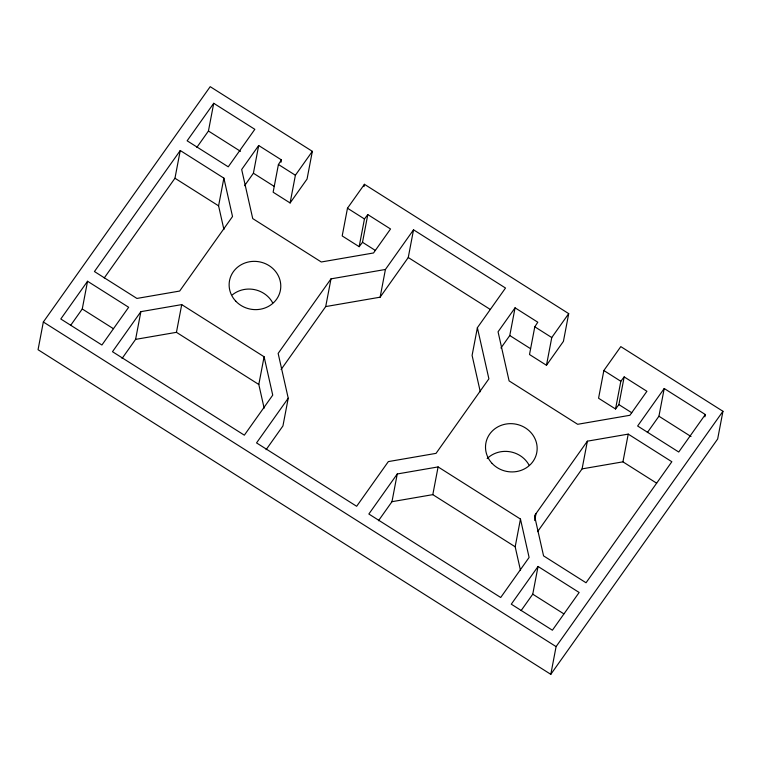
<?xml version="1.0" encoding="UTF-8"?>
<svg xmlns="http://www.w3.org/2000/svg" width="761" height="761" viewBox="0 0 761 761"><rect width="100%" height="100%" fill="white"/><g stroke="black" fill="none" stroke-linecap="round" stroke-linejoin="round"><path stroke-width="1.14" d="M281.427 159.905L278.421 164.49L273.132 192.21L290.103 202.959L307.054 179.054L312.343 151.334L210.198 86.668L43.339 321.998L38.05 349.718L550.802 674.332L717.661 439.002L722.95 411.282L620.805 346.616L603.853 370.521L598.565 398.241L615.544 408.99L618.893 404.614L624.172 376.895L646.917 391.287L629.899 415.287L577.656 424.296L509.099 380.9L498.055 331.806L515.064 307.815L537.799 322.217L534.793 326.802L529.504 354.521L546.474 365.27L563.425 341.356L568.714 313.637L364.433 184.305L347.482 208.219L342.193 235.939L359.163 246.678L362.512 242.302L367.801 214.583L390.536 228.985L373.527 252.975L321.285 261.984L252.728 218.588L241.675 169.503L258.683 145.513L281.427 159.905L280.99 162.217M70.602 325.423L82.264 308.976L87.553 281.256L128.657 307.273L101.907 345.009L60.794 318.983L87.553 281.256M122.074 358.45L135.591 339.377L140.88 311.658L181.727 304.609L264.096 356.757L272.733 395.13L244.338 435.178L112.485 351.706L140.88 311.658M104.247 277.955L174.963 178.236L180.252 150.516L223.877 178.131L232.524 216.514L179.663 291.054L136.913 298.436L94.44 271.544L180.252 150.516M196.852 147.368L208.438 131.016L213.727 103.296L254.83 129.322L228.243 166.821L187.139 140.804L213.727 103.296M264.143 408.181L258.807 384.476L176.438 332.329L181.727 304.609M223.924 229.556L218.588 205.851L223.877 178.131M244.557 185.703L253.403 173.223L258.683 145.513M290.103 202.959L295.392 175.239L312.343 151.334M258.807 384.476L264.096 356.757M480.286 391.772L472.096 355.416L477.385 327.696L505.513 288.029L413.537 229.803L385.418 269.47L330.997 278.859L278.145 353.408L288.229 398.222L282.94 425.941L266.084 449.713M281.094 369.504L325.708 306.578L330.997 278.859M363.986 186.616L364.433 184.305M359.163 246.678L364.452 218.959L367.801 214.583M325.708 306.578L380.129 297.19L385.418 269.47M380.129 297.19L408.257 257.522L413.537 229.803M378.445 520.762L391.972 501.689L397.252 473.97L438.098 466.921L520.467 519.069L529.104 557.442L500.709 597.49L368.857 514.017L397.252 473.97M520.514 570.484L515.178 546.788L432.809 494.64L438.098 466.921M500.928 348.015L509.775 335.534L515.064 307.815M546.474 365.27L551.763 337.551L568.714 313.637M515.178 546.788L520.467 519.069M534.698 520.534L536.02 513.599M521.095 610.626L532.757 594.179L538.046 566.46L579.15 592.477L552.4 630.213L511.287 604.186L538.046 566.46M537.58 531.663L582.089 468.881L587.378 441.171L628.225 434.122L671.849 461.737L586.037 582.764L543.563 555.872L534.517 515.711L587.378 441.171M550.802 674.332L556.091 646.612L722.95 411.282M615.544 408.99L620.824 381.271L624.172 376.895M656.648 483.178L622.936 461.841L628.225 434.122M647.345 432.571L658.931 416.219L664.22 388.51L705.323 414.526L704.886 416.838M288.229 398.222L256.543 442.912L356.652 506.284L388.338 461.594L436.034 453.366L488.895 378.816L477.385 327.696M664.22 388.51L637.632 426.008L678.736 452.024L705.323 414.526M135.591 339.377L176.438 332.329M391.972 501.689L432.809 494.64M582.089 468.881L622.936 461.841M278.421 164.49L295.392 175.239M347.482 208.219L364.452 218.959M534.793 326.802L551.763 337.551M603.853 370.521L620.824 381.271M208.438 131.016L240.524 151.334M408.257 257.522L490.227 309.423M658.931 416.219L691.017 436.538M253.403 173.223L274.16 186.369M362.512 242.302L375.363 250.445M509.775 335.534L530.541 348.681M618.893 404.614L631.744 412.747M174.963 178.236L218.588 205.851M82.264 308.976L113.341 328.647M532.757 594.179L563.834 613.851M43.339 321.998L556.091 646.612M232.4 294.821A25.893 24.076 10.8 0 1 272.695 302.849M487.173 458.56A25.893 24.076 10.8 0 1 529.076 465.161M235.739 301.137A25.893 24.076 10.8 0 0 279.515 293.584A25.893 24.076 10.8 0 0 249.608 261.746A25.893 24.076 10.8 0 0 235.739 301.137M492.12 463.439A25.893 24.076 10.8 0 0 535.887 455.887A25.893 24.076 10.8 0 0 505.989 424.048A25.893 24.076 10.8 0 0 492.12 463.439"/></g></svg>
